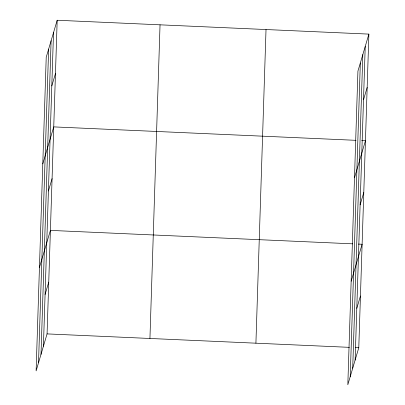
<?xml version="1.0" encoding="UTF-8"?>
<svg xmlns="http://www.w3.org/2000/svg" width="405" height="405" viewBox="0 0 405 405"><rect width="100%" height="100%" fill="white"/><g stroke="black" fill="none" stroke-linecap="round" stroke-linejoin="round"><path stroke-width="0.61" d="M38.526 362.753L48.63 49.111M41.006 354.38L51.111 40.733M43.416 346.245L53.521 32.602M57.181 20.25L46.221 57.242L36.116 370.889L47.071 333.897L57.181 20.25L368.884 34.111L358.779 347.758L347.819 384.75L357.929 71.103L368.884 34.111M149.936 338.469L160.041 24.826M255.914 343.182L266.019 29.54M350.229 376.62L360.334 62.972M352.709 368.241L362.819 54.594M355.119 360.111L365.224 46.464M51.805 85.921L55.46 73.568M42.783 163.878L53.743 126.892L356.041 140.332M48.418 190.993L52.073 178.64M39.452 267.381L50.407 230.394L352.704 243.835M45.082 294.496L48.742 282.143M363.508 99.782L367.168 87.434M354.491 177.744L365.447 140.753L361.685 140.586M360.121 204.854L363.781 192.507M351.155 281.247L362.116 244.256L358.349 244.088M356.79 308.357L360.445 296.009M47.071 333.897L349.368 347.343M355.641 347.622L358.779 347.758"/></g></svg>
